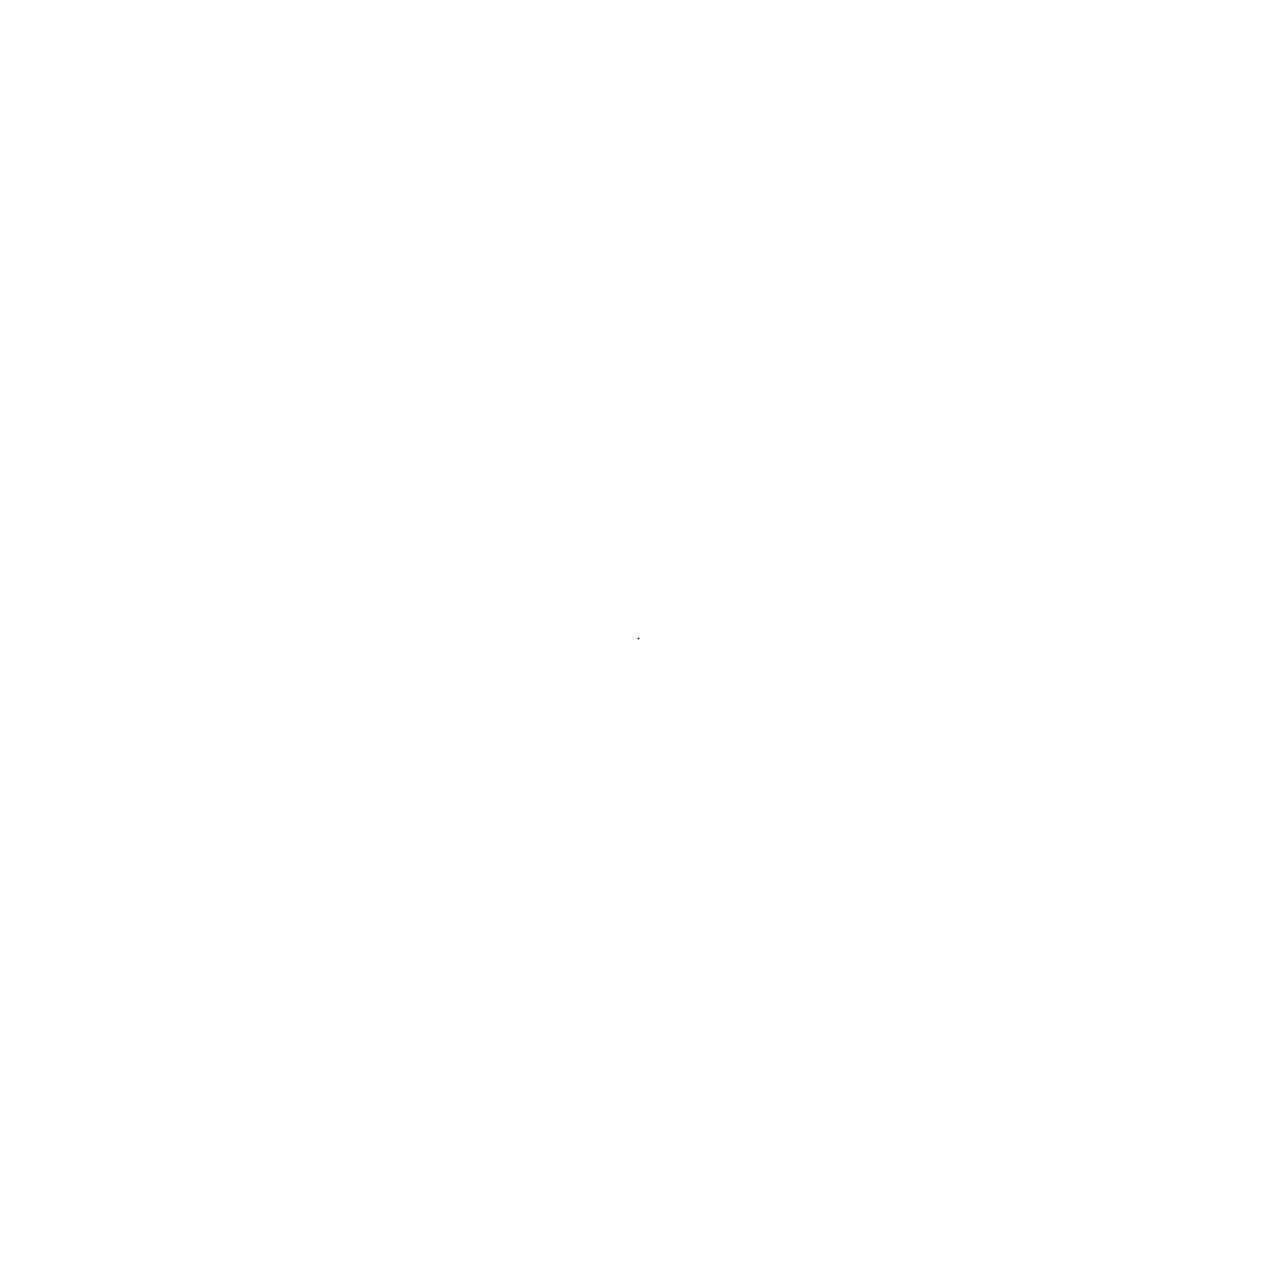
# Model space of a CAD drawing. Header units: inches. Extents: x 27.9280106553 to 27.9280106553, y 8.6530768804 to 8.6530768804.
import ezdxf

# ---------------------------------------------------------------- set-up
doc = ezdxf.new("R2010")
doc.units = ezdxf.units.IN
doc.header["$MEASUREMENT"] = 0

msp = doc.modelspace()

# ---------------------------------------------------------------- linework, layer by layer
msp.add_point((27.9280106553, 8.6530768804))

doc.saveas('drawing.dxf')
